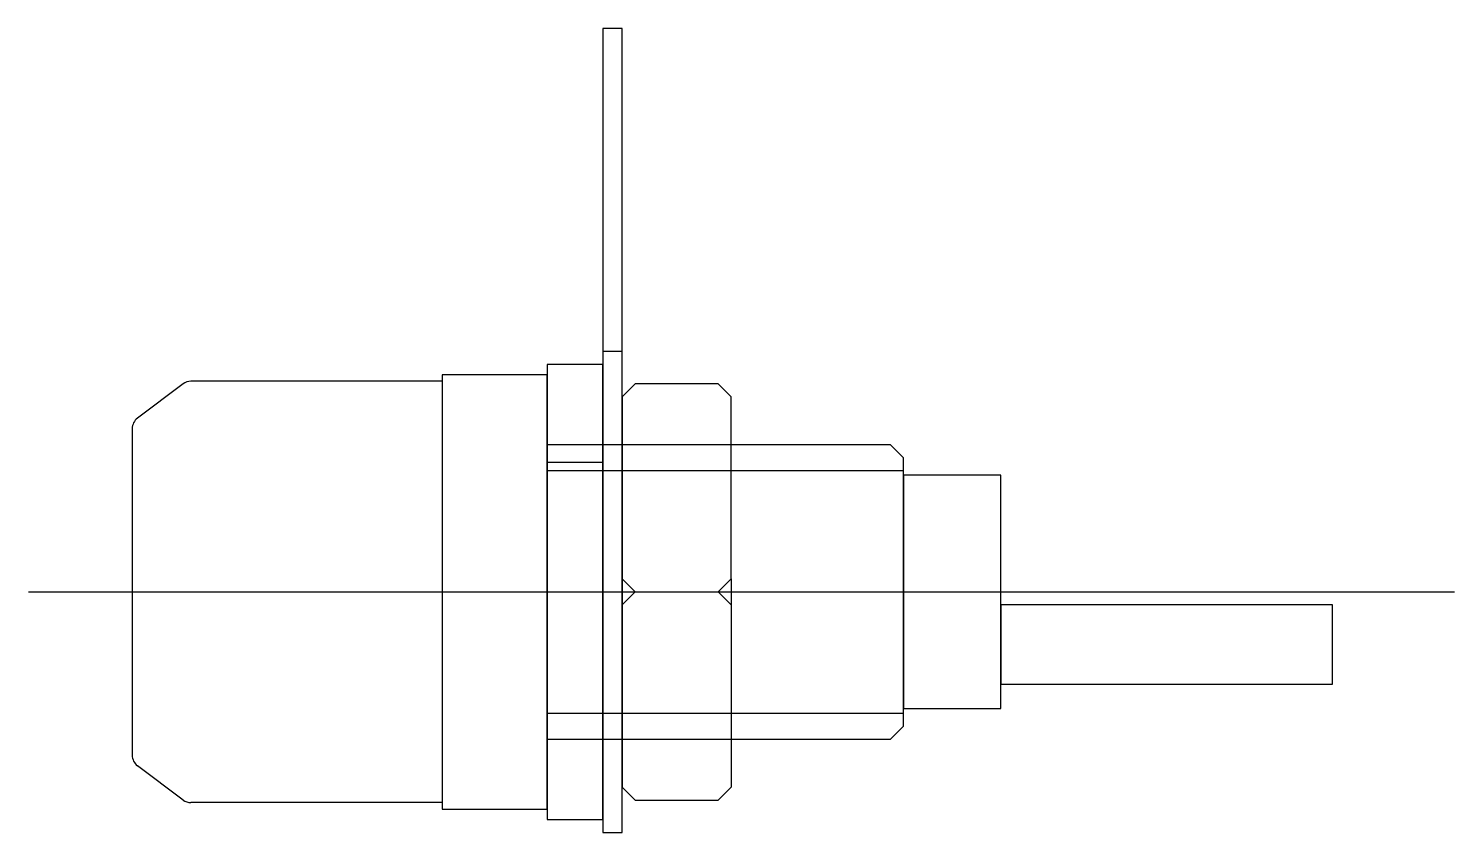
# Model space of a CAD drawing. Header units: inches. Extents: x -0.4 to 0.7, y -0.19 to 0.43.
import ezdxf

# ---------------------------------------------------------------- set-up
doc = ezdxf.new("R2010")
doc.units = ezdxf.units.IN
doc.header["$MEASUREMENT"] = 0
doc.linetypes.add('ACAD_ISO03W100', pattern=[30, 12, -18])
doc.linetypes.add('CENTER', pattern=[50.8, 31.75, -6.35, 6.35, -6.35])
doc.layers.get('0').update_dxf_attribs({"lineweight": 25, "true_color": 0xffffff})
doc.layers.add('outline', color=7, linetype='Continuous', lineweight=25, true_color=0x000000)

# ---------------------------------------------------------------- blocks, each defined once
blk = doc.blocks.new('rca_male_sm_side')
for p, q in [((0, 0.1675), (-0.081, 0.1675)), ((-0.081, 0.1675), (-0.081, -0.1675)), ((0, -0.1675), (0, 0.1675)), ((-0.2807, 0.1605), (-0.316, 0.134)), ((-0.081, 0.1625), (-0.2747, 0.1625)), ((-0.32, 0.126), (-0.32, -0.126)), ((0.265, 0.1135), (0, 0.1135)), ((0, 0.1135), (0, -0.1135)), ((0.265, 0.1135), (0.275, 0.1035)), ((0.275, -0.1035), (0.275, 0.1035)), ((0.35, 0.09), (0.275, 0.09)), ((0.275, 0.09), (0.275, -0.09)), ((0.35, -0.09), (0.35, 0.09)), ((0.606, -0.01), (0.35, -0.01)), ((0.35, -0.01), (0.35, -0.071)), ((0.606, -0.071), (0.606, -0.01)), ((0.35, -0.071), (0.606, -0.071)), ((0.275, -0.09), (0.35, -0.09)), ((0.265, -0.1135), (0.275, -0.1035)), ((0, -0.1135), (0.265, -0.1135)), ((-0.2807, -0.1605), (-0.316, -0.134)), ((-0.081, -0.1625), (-0.2747, -0.1625)), ((-0.081, -0.1675), (0, -0.1675))]:
    blk.add_line(p, q)
at = {"linetype": 'ACAD_ISO03W100'}
for p, q in [((0.275, 0.0935), (0, 0.0935)), ((0, -0.0935), (0.275, -0.0935))]:
    blk.add_line(p, q, dxfattribs=at)
at = {"color": 1, "linetype": 'CENTER', "true_color": 0xff0000}
blk.add_line((-0.4, 0), (0.7, 0), dxfattribs=at)
for centre, start, end in [((-0.2747, 0.1525), 90, 126.8699), ((-0.31, 0.126), 126.8699, 180), ((-0.31, -0.126), 180, 233.1301), ((-0.2747, -0.1525), 233.1301, 270)]:
    blk.add_arc(centre, 0.01, start, end)
blk = doc.blocks.new('rca_male_sm_washer')
for p, q in [((0.043, 0.1755), (0, 0.1755)), ((0, 0.1755), (0, -0.1755)), ((0.043, -0.1755), (0.043, 0.1755)), ((0, 0.1), (0.043, 0.1)), ((0, -0.1755), (0.043, -0.1755))]:
    blk.add_line(p, q)
blk = doc.blocks.new('rca_male_sm_lug-washer')
for p, q in [((0.015, 0.4345), (0, 0.4345)), ((0, 0.4345), (0, -0.1855)), ((0.015, 0.1855), (0.015, 0.4345)), ((0.015, 0.1855), (0, 0.1855)), ((0.015, -0.1855), (0.015, 0.1855)), ((0, -0.1855), (0.015, -0.1855))]:
    blk.add_line(p, q)
blk = doc.blocks.new('rca_male_sm_nut')
at = {"layer": 'outline'}
for p, q in [((0, 0.1505), (0.01, 0.1605)), ((0.074, 0.1605), (0.01, 0.1605)), ((0.074, 0.1605), (0.084, 0.1505)), ((0, 0.1505), (0, 0.01)), ((0.084, 0.01), (0.084, 0.1505)), ((0.01, 0), (0, 0.01)), ((0.005, 0.005), (0, 0.01)), ((0, 0.01), (0, -0.01)), ((0.01, 0), (0, -0.01)), ((0.01, 0), (0.074, 0)), ((0.074, 0), (0.084, 0.01)), ((0.074, 0), (0.084, -0.01)), ((0.084, 0.01), (0.084, -0.01)), ((0, -0.01), (0, -0.1505)), ((0.084, -0.01), (0.084, -0.1505)), ((0, -0.1505), (0.01, -0.1605)), ((0.084, -0.1505), (0.074, -0.1605)), ((0.01, -0.1605), (0.074, -0.1605))]:
    blk.add_line(p, q, dxfattribs=at)

msp = doc.modelspace()

# ---------------------------------------------------------------- block references
for name, p in [('rca_male_sm_lug-washer', (0.043, 0)), ('rca_male_sm_side', (0, 0)), ('rca_male_sm_washer', (0, 0)), ('rca_male_sm_nut', (0.058, 0))]:
    msp.add_blockref(name, p)

doc.saveas('drawing.dxf')
